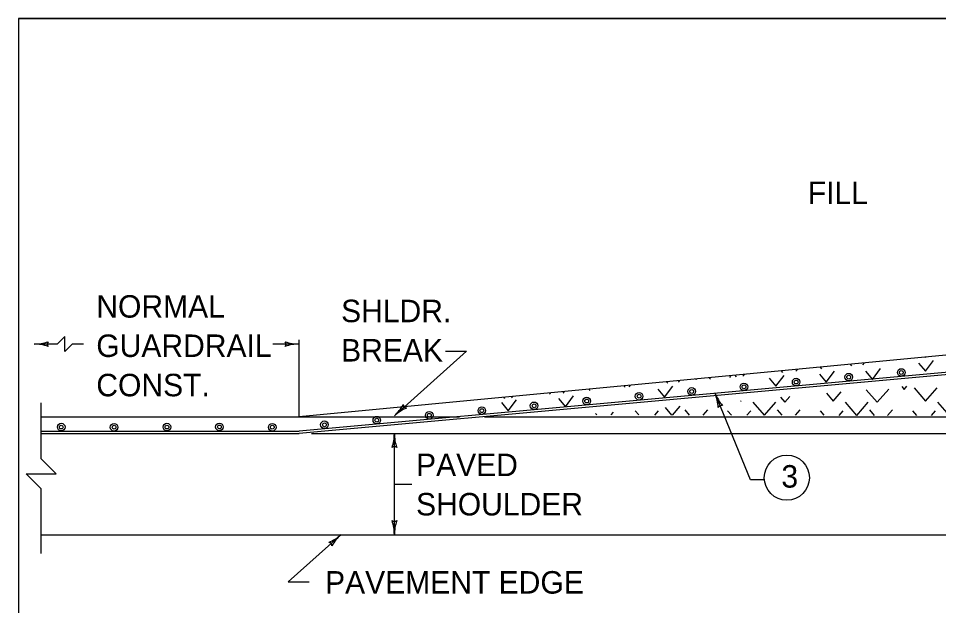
# Model space of a CAD drawing. Extents: x 1007 to 1035.5, y 1000.5 to 1021.5.
# Drawn here: x 1007 to 1015.19, y 1016.27 to 1021.5 of the extents above; entities that cross this region are included whole.
import ezdxf

# ---------------------------------------------------------------- set-up
doc = ezdxf.new("R2010")
doc.units = 0
for name, color, linetype in [('1', 7, 'Continuous'), ('10', 7, 'Continuous'), ('11', 7, 'Continuous'), ('5', 7, 'Continuous')]:
    doc.layers.add(name, color=color, linetype=linetype)

msp = doc.modelspace()

# ---------------------------------------------------------------- linework, layer by layer
at = {"layer": '1'}
for p, q in [((1020.6623, 1019.0164), (1009.4999, 1017.9552)), ((1020.6782, 1018.8416), (1009.4999, 1017.8254)), ((1020.6782, 1018.8213), (1009.4999, 1017.8052)), ((1009.4999, 1017.9552), (1009.4999, 1018.6408)), ((1007.2455, 1018.6021), (1007.1396, 1018.6021)), ((1009.4999, 1018.6021), (1009.2655, 1018.6021)), ((1010.99, 1018.5397), (1010.3471, 1017.9644)), ((1010.8025, 1018.5397), (1010.99, 1018.5397)), ((1013.5164, 1017.3926), (1013.2026, 1018.162)), ((1007.2032, 1017.7789), (1007.2032, 1018.0802)), ((1007.2032, 1017.9552), (1010.9273, 1017.9552)), ((1011.15, 1017.9552), (1020.6782, 1017.9552)), ((1007.2032, 1017.8254), (1009.4999, 1017.8254)), ((1007.2032, 1017.8052), (1009.4999, 1017.8052)), ((1009.6105, 1017.8052), (1020.6782, 1017.8052)), ((1010.3471, 1016.9052), (1010.3471, 1017.8052)), ((1010.3471, 1017.3552), (1010.5026, 1017.3552)), ((1013.6414, 1017.3926), (1013.5164, 1017.3926)), ((1007.2032, 1016.7368), (1007.2032, 1017.1123)), ((1007.2032, 1016.9052), (1020.6782, 1016.9052)), ((1009.871, 1016.9052), (1009.4024, 1016.4859)), ((1009.4024, 1016.4859), (1009.5899, 1016.4859))]:
    msp.add_line(p, q, dxfattribs=at)
for points in [[(1007.5788, 1018.6021), (1007.4788, 1018.6021), (1007.4122, 1018.5354), (1007.4122, 1018.6688), (1007.3455, 1018.6021), (1007.2455, 1018.6021)], [(1014.5428, 1018.3593), (1014.6033, 1018.2866), (1014.6758, 1018.3835)], [(1015.0145, 1018.4319), (1015.075, 1018.3593), (1015.1476, 1018.4562)], [(1013.6838, 1018.2987), (1013.7443, 1018.226), (1013.8169, 1018.3229)], [(1014.1314, 1018.335), (1014.1919, 1018.2623), (1014.2645, 1018.3593)], [(1012.6918, 1018.2018), (1012.7523, 1018.1292), (1012.8249, 1018.2261)], [(1011.8087, 1018.1171), (1011.8692, 1018.0444), (1011.9418, 1018.1413)], [(1011.3006, 1018.0808), (1011.3611, 1018.0081), (1011.4337, 1018.105)], [(1007.2032, 1017.1123), (1007.2032, 1017.3123), (1007.0698, 1017.4456), (1007.3365, 1017.4456), (1007.2032, 1017.5789), (1007.2032, 1017.7789)]]:
    msp.add_lwpolyline(points, dxfattribs=at)
for centre, radius in [((1014.8601, 1018.3488), 0.0337), ((1014.392, 1018.3074), 0.0337), ((1014.392, 1018.3074), 0.0169), ((1014.8601, 1018.3488), 0.0169), ((1013.4595, 1018.2211), 0.0337), ((1013.4595, 1018.2211), 0.0169), ((1013.924, 1018.2636), 0.0337), ((1013.924, 1018.2636), 0.0169), ((1012.526, 1018.1375), 0.0337), ((1012.526, 1018.1375), 0.0169), ((1012.994, 1018.1801), 0.0337), ((1012.994, 1018.1801), 0.0169), ((1011.5911, 1018.0523), 0.0337), ((1011.5911, 1018.0523), 0.0169), ((1012.0592, 1018.0949), 0.0337), ((1012.0592, 1018.0949), 0.0169), ((1010.6577, 1017.9683), 0.0337), ((1010.6577, 1017.9683), 0.0169), ((1011.1258, 1018.0097), 0.0337), ((1011.1258, 1018.0097), 0.0169), ((1007.3813, 1017.8628), 0.0337), ((1007.8519, 1017.8616), 0.0337), ((1008.3224, 1017.8628), 0.0337), ((1008.7896, 1017.8641), 0.0337), ((1009.2602, 1017.8616), 0.0337), ((1009.7246, 1017.8835), 0.0337), ((1009.7246, 1017.8835), 0.0169), ((1010.1909, 1017.9246), 0.0337), ((1010.1909, 1017.9246), 0.0169), ((1007.3813, 1017.8628), 0.0169), ((1007.8519, 1017.8616), 0.0169), ((1008.3224, 1017.8628), 0.0169), ((1008.7896, 1017.8641), 0.0169), ((1009.2602, 1017.8616), 0.0169), ((1013.8414, 1017.4126), 0.201)]:
    msp.add_circle(centre, radius, dxfattribs=at)
for centre, radius, start, end in [((1007.1396, 1018.993), 0.3909, 269.98778, 270), ((1007.1396, 1018.993), 0.3909, 270, 288.66878), ((1007.1396, 1018.2111), 0.3909, 71.34716, 89.99389), ((1007.2882, 1018.602), 0.0313, 138.7746, 220.89129), ((1009.3513, 1018.6021), 0.0313, 318.7746, 40.89129), ((1009.4999, 1018.2111), 0.3909, 90, 108.66878), ((1009.4999, 1018.993), 0.3909, 251.34716, 269.99389), ((1009.4999, 1018.2111), 0.3909, 89.98778, 90), ((1013.5646, 1018.3096), 0.3909, 202.17758, 202.1898), ((1013.5646, 1018.3096), 0.3909, 202.1898, 220.85858), ((1012.8406, 1018.0144), 0.3909, 3.53696, 22.18369), ((1010.0864, 1018.2558), 0.3909, 311.8206, 330.48939), ((1010.4579, 1018.0635), 0.0313, 180.5952, 262.71189), ((1013.2587, 1018.0243), 0.0313, 70.9644, 153.08109), ((1010.6078, 1017.6731), 0.3909, 113.16776, 131.81449), ((1010.0864, 1018.2558), 0.3909, 311.80838, 311.8206), ((1009.9561, 1017.8052), 0.3909, 341.34716, 359.99389), ((1010.738, 1017.8052), 0.3909, 179.98778, 180), ((1010.738, 1017.8052), 0.3909, 180, 198.66878), ((1010.347, 1017.6565), 0.0313, 48.7746, 130.89129), ((1010.3471, 1017.0538), 0.0313, 228.7746, 310.89129), ((1009.9561, 1016.9052), 0.3909, 0, 18.66878), ((1010.738, 1016.9052), 0.3909, 161.34716, 179.99389), ((1009.6103, 1017.1965), 0.3909, 293.16673, 311.81346), ((1009.7602, 1016.8061), 0.0313, 0.59417, 82.71087), ((1010.1317, 1016.6138), 0.3909, 131.81957, 150.48836), ((1010.1317, 1016.6138), 0.3909, 131.80735, 131.81958), ((1009.9561, 1016.9052), 0.3909, 359.98778, 0)]:
    msp.add_arc(centre, radius, start, end, dxfattribs=at)
at = {"layer": '10'}
for q in [(1035.5, 1021.5), (1007, 1000.5)]:
    msp.add_line((1007, 1021.5), q, dxfattribs=at)
at = {"layer": '11'}
msp.add_lwpolyline([(1007, 1000.5), (1035.5, 1000.5), (1035.5, 1021.5), (1007, 1021.5)], close=True, dxfattribs=at)
at = {"layer": '5'}
for p, q in [((1015.0749, 1018.4853), (1015.0768, 1018.483)), ((1015.0768, 1018.483), (1015.0791, 1018.4856)), ((1014.1374, 1018.3961), (1014.15, 1018.3817)), ((1014.4054, 1018.4216), (1014.4183, 1018.4068)), ((1014.5168, 1018.4161), (1014.5322, 1018.4336)), ((1013.1497, 1018.3022), (1013.1613, 1018.2889)), ((1013.3333, 1018.305), (1013.343, 1018.3162)), ((1013.3781, 1018.3239), (1013.3899, 1018.3103)), ((1013.4493, 1018.3159), (1013.4633, 1018.332)), ((1013.7911, 1018.3632), (1013.8033, 1018.3492)), ((1013.9202, 1018.3601), (1013.9348, 1018.3768)), ((1012.3903, 1018.23), (1012.4012, 1018.2176)), ((1012.4378, 1018.221), (1012.4507, 1018.2358)), ((1012.7693, 1018.266), (1012.7806, 1018.2532)), ((1012.8753, 1018.2621), (1012.8886, 1018.2773)), ((1013.0317, 1018.291), (1013.0347, 1018.2875)), ((1013.0347, 1018.2875), (1013.0383, 1018.2916)), ((1014.8635, 1018.2227), (1014.8848, 1018.1983)), ((1014.8848, 1018.1983), (1014.9096, 1018.2267)), ((1011.3904, 1018.1227), (1011.4021, 1018.136)), ((1011.7243, 1018.1667), (1011.7344, 1018.155)), ((1011.8507, 1018.1659), (1011.8628, 1018.1798)), ((1012.0771, 1018.2003), (1012.0877, 1018.1881)), ((1013.8233, 1018.0837), (1013.8679, 1018.1349)), ((1014.1937, 1018.1637), (1014.2546, 1018.0938)), ((1014.2546, 1018.0938), (1014.3256, 1018.1753)), ((1014.5486, 1018.1949), (1014.6455, 1018.0837)), ((1014.6455, 1018.0837), (1014.7483, 1018.2016)), ((1014.9741, 1018.2117), (1015.0768, 1018.0938)), ((1015.0768, 1018.0938), (1015.1797, 1018.2117)), ((1011.3178, 1018.128), (1011.3276, 1018.1168)), ((1013.4301, 1018.0963), (1013.4323, 1018.0938)), ((1013.4323, 1018.0938), (1013.435, 1018.0968)), ((1013.5385, 1018.0837), (1013.6388, 1017.9686)), ((1013.6437, 1017.9686), (1013.7441, 1018.0837)), ((1013.7849, 1018.1277), (1013.8233, 1018.0837)), ((1014.3608, 1018.0837), (1014.4624, 1017.967)), ((1014.4646, 1017.967), (1014.5663, 1018.0837)), ((1015.183, 1018.0837), (1015.2858, 1017.9658)), ((1012.1389, 1017.9827), (1012.1487, 1017.9714)), ((1012.2758, 1017.9712), (1012.2981, 1017.9967)), ((1012.4921, 1018.0078), (1012.5245, 1017.9707)), ((1012.6651, 1017.9704), (1012.6977, 1018.0078)), ((1012.7568, 1018.0371), (1012.8152, 1017.9701)), ((1012.8228, 1017.9701), (1012.8915, 1018.0489)), ((1012.9319, 1018.0163), (1012.9723, 1017.9698)), ((1013.0968, 1017.9696), (1013.1374, 1018.0163)), ((1013.3143, 1018.0078), (1013.3481, 1017.9691)), ((1013.4859, 1017.9688), (1013.5199, 1018.0078)), ((1013.7542, 1018.0163), (1013.796, 1017.9683)), ((1013.9177, 1017.968), (1013.9598, 1018.0163)), ((1014.1367, 1018.0078), (1014.1718, 1017.9676)), ((1014.3068, 1017.9673), (1014.3422, 1018.0078)), ((1014.5764, 1018.0163), (1014.6196, 1017.9667)), ((1014.7386, 1017.9665), (1014.782, 1018.0163)), ((1014.9589, 1018.0078), (1014.9954, 1017.966)), ((1015.1278, 1017.9658), (1015.1645, 1018.0078))]:
    msp.add_line(p, q, dxfattribs=at)

# ---------------------------------------------------------------- texts
at = {"layer": '1'}
for s, p in [('FILL', (1014.0273, 1019.8472)), ('NORMAL', (1007.6936, 1018.8369)), ('SHLDR.', (1009.8729, 1018.7964)), ('GUARDRAIL', (1007.6936, 1018.4869)), ('BREAK', (1009.8729, 1018.4464)), ('CONST.', (1007.6936, 1018.1369)), ('PAVED', (1010.5402, 1017.4266)), ('3', (1013.7928, 1017.3243)), ('SHOULDER', (1010.5402, 1017.0766)), ('PAVEMENT EDGE', (1009.7301, 1016.3809))]:
    msp.add_text(s, height=0.2, dxfattribs=at).set_placement(p)

doc.saveas('drawing.dxf')
